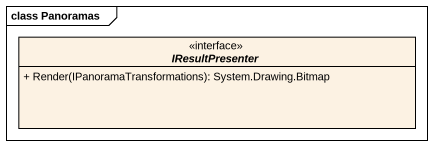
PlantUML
@startuml
mainframe class Panoramas
hide circle
hide empty members
skinparam classAttributeIconSize 0
interface IResultPresenter {
  + Render(IPanoramaTransformations): System.Drawing.Bitmap
}
@enduml
